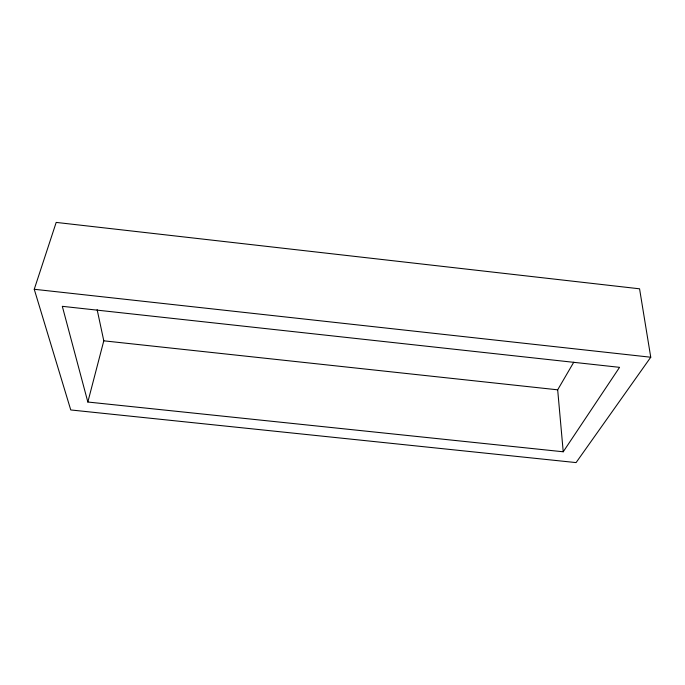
<?xml version="1.0" encoding="UTF-8"?>
<svg xmlns="http://www.w3.org/2000/svg" width="685" height="685" viewBox="0 0 685 685"><rect width="100%" height="100%" fill="white"/><g stroke="black" fill="none" stroke-linecap="round" stroke-linejoin="round"><path stroke-width="1.03" d="M87.843 402.026L62.318 306.323L619.565 367.34L563.224 451.783L87.843 402.026L103.795 340.822L97.142 309.654M34.25 289.275L56.187 222.411L639.567 288.805L650.75 357.227L576.085 462.589L70.76 409.955L34.25 289.275L650.75 357.227M563.224 451.783L557.676 389.816L573.756 362.228M103.795 340.822L557.676 389.816"/></g></svg>
